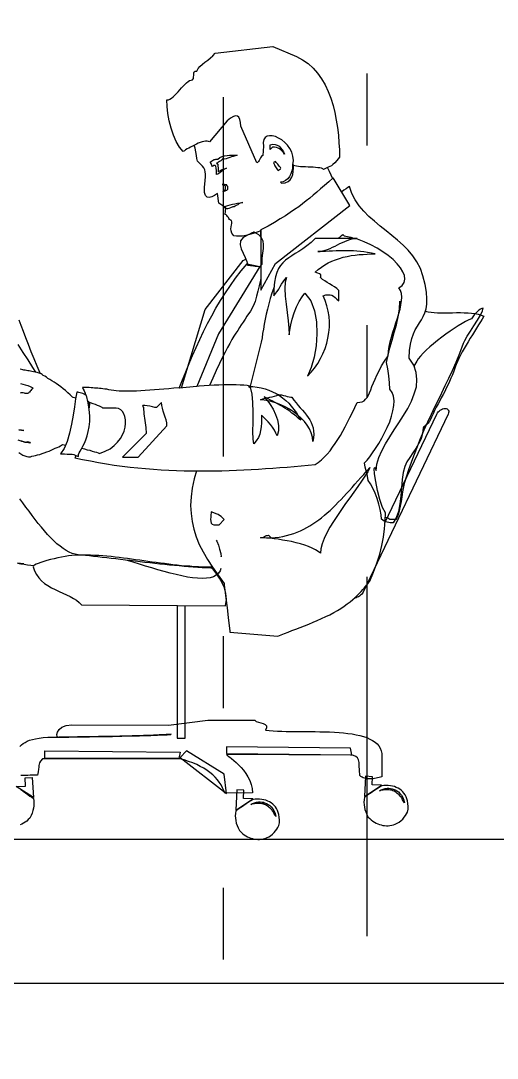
# Model space of a CAD drawing. Header units: inches. Extents: x 21 to 132, y 19 to 196.
# Drawn here: x 92.968 to 93.631, y 51.861 to 53.305 of the extents above; entities that cross this region are included whole.
import ezdxf

# ---------------------------------------------------------------- set-up
doc = ezdxf.new("R2010")
doc.units = ezdxf.units.IN
doc.header["$MEASUREMENT"] = 0
doc.linetypes.add('DIVIDE', pattern=[1.25, 0.5, -0.25, 0, -0.25, 0, -0.25])
for name, color, linetype in [('ax', 40, 'DIVIDE'), ('fur', 253, 'Continuous'), ('inwall', 41, 'Continuous')]:
    doc.layers.add(name, color=color, linetype=linetype)

# ---------------------------------------------------------------- blocks, each defined once
blk = doc.blocks.new('Mann8')
at = {"layer": 'fur', "linetype": 'Continuous'}
for points in [[(175.98, -411.16), (179.26, -412.58), (180.12, -413.02), (180.89, -413.56), (181.59, -414.19), (182.21, -414.9), (182.77, -415.68), (183.26, -416.53), (183.68, -417.44), (184.05, -418.38), (184.36, -419.37), (184.63, -420.38), (184.82, -421.42), (184.99, -422.47), (185.12, -423.52), (185.19, -424.56), (185.24, -425.57), (185.26, -426.57), (184.89, -427.03), (184.59, -427.36), (184.35, -427.61), (184.14, -427.76), (183.93, -427.89), (183.68, -427.99), (183.4, -428.11), (183.03, -428.27), (182.93, -428.18), (182.75, -428.13), (182.52, -428.08), (182.26, -428.04), (181.94, -428.01), (181.61, -427.99), (181.26, -427.97), (180.89, -427.96), (180.52, -427.94), (180.17, -427.94), (179.84, -427.9), (179.54, -427.89), (179.26, -427.85), (179.05, -427.8), (178.88, -427.75), (178.77, -427.66), (178.84, -427.03), (178.79, -426.45), (178.61, -425.89), (178.37, -425.38), (178.04, -424.92), (177.65, -424.52), (177.23, -424.17), (176.79, -423.91), (176.35, -423.71), (175.91, -423.61), (175.53, -423.59), (175.18, -423.66), (174.92, -423.84), (174.72, -424.12), (174.63, -424.52), (174.67, -425.05), (174.58, -426.36), (174.46, -426.4), (174.35, -426.52), (174.25, -426.68), (174.16, -426.85), (174.07, -427.04), (173.97, -427.2), (173.86, -427.32), (173.74, -427.36), (171.55, -422.26), (171.48, -421.73), (171.39, -421.33), (171.25, -421.03), (171.06, -420.86), (170.81, -420.82), (170.5, -420.91), (170.09, -421.15), (169.62, -421.54), (167.18, -424.45), (167.03, -424.38), (166.85, -424.36), (166.64, -424.36), (166.41, -424.4), (166.17, -424.45), (165.9, -424.54), (165.62, -424.64), (165.36, -424.77), (165.08, -424.89), (164.8, -425.03), (164.54, -425.17), (164.29, -425.31), (164.06, -425.43), (163.85, -425.57), (163.68, -425.68), (163.52, -425.78), (162.99, -425.17), (162.54, -424.4), (162.15, -423.52), (161.84, -422.56), (161.57, -421.54), (161.4, -420.52), (161.28, -419.54), (161.24, -418.61), (161.45, -418.58), (161.66, -418.49), (161.89, -418.35), (162.1, -418.17), (162.35, -417.96), (162.57, -417.72), (162.8, -417.47), (163.05, -417.21), (163.27, -416.95), (163.5, -416.7), (163.73, -416.46), (163.98, -416.25), (164.19, -416.07), (164.41, -415.93), (164.62, -415.84), (164.83, -415.81), (164.94, -415.61), (164.97, -415.4), (164.99, -415.21), (164.99, -415.02), (165.01, -414.84), (165.06, -414.72), (165.19, -414.63), (165.41, -414.6), (165.59, -414.26), (165.85, -413.95), (166.19, -413.65), (166.55, -413.35), (166.94, -413.07), (167.31, -412.77), (167.66, -412.46), (167.97, -412.11), (175.98, -411.16)], [(174.32, -436.84), (173.83, -437.02), (173.27, -437.19), (172.74, -437.35), (172.23, -437.48), (171.76, -437.55), (171.32, -437.58), (170.92, -437.56), (170.55, -437.51), (170.3, -437.14), (170.18, -436.83), (170.16, -436.53), (170.2, -436.25), (170.25, -436), (170.3, -435.79), (170.3, -435.58), (170.22, -435.39), (170.09, -435.35), (169.97, -435.27), (169.88, -435.13), (169.8, -434.97), (169.69, -434.83), (169.6, -434.69), (169.48, -434.6), (169.36, -434.57), (169.45, -433.64), (168.46, -433), (168.31, -431.62), (167.88, -431.9), (167.48, -432.09), (167.13, -432.18), (166.83, -432.15), (166.61, -431.92), (166.48, -431.48), (166.47, -430.8), (166.59, -429.83), (166.61, -429.32), (166.62, -428.94), (166.59, -428.6), (166.52, -428.32), (166.39, -428.08), (166.19, -427.82), (165.89, -427.52), (165.5, -427.15), (165.43, -426.78), (165.36, -426.33), (165.27, -425.85), (165.17, -425.34), (165.05, -424.9)], [(175.62, -424.87), (175.98, -424.78), (176.3, -424.8), (176.6, -424.89), (176.86, -425.06), (177.07, -425.29), (177.28, -425.55), (177.46, -425.85), (177.61, -426.15), (177.46, -425.92), (177.3, -425.73), (177.12, -425.55), (176.93, -425.43), (176.72, -425.33), (176.48, -425.24), (176.21, -425.2), (175.93, -425.19), (175.62, -425.5), (175.62, -425.33), (175.62, -425.13), (175.62, -424.98), (175.62, -424.87)], [(167.76, -427.73), (167.6, -427.89), (167.5, -427.73), (167.39, -427.47), (167.29, -427.25), (167.45, -427.13), (167.6, -427.03), (167.73, -426.96), (167.83, -426.92), (167.96, -426.89), (168.06, -426.87), (168.18, -426.87), (168.32, -426.87), (168.6, -426.64), (168.92, -426.48), (169.27, -426.38), (169.62, -426.33), (169.97, -426.29), (170.34, -426.29), (170.69, -426.31), (171.02, -426.31), (170.74, -426.38), (170.46, -426.47), (170.22, -426.55), (169.99, -426.64), (169.74, -426.73), (169.5, -426.8), (169.24, -426.85), (168.95, -426.87), (168.92, -426.9), (168.85, -426.99), (168.73, -427.08), (168.59, -427.17), (168.45, -427.25), (168.32, -427.34), (168.22, -427.39), (168.17, -427.41), (168.32, -427.57), (168.34, -427.82), (168.36, -428.08), (168.38, -428.36), (168.39, -428.6), (168.48, -428.53), (168.6, -428.46), (168.76, -428.39), (168.92, -428.31), (169.1, -428.24), (169.25, -428.18), (169.41, -428.15), (169.52, -428.13), (169.36, -428.2), (169.18, -428.31), (169.01, -428.43), (168.83, -428.57), (168.66, -428.71), (168.48, -428.83), (168.32, -428.94), (168.17, -429.01), (168.15, -428.71), (168.13, -428.41), (168.1, -428.11), (168.08, -427.82), (168.03, -427.76), (167.96, -427.75), (167.87, -427.73), (167.76, -427.73)], [(176.09, -427.34), (176.12, -427.47), (176.2, -427.62), (176.26, -427.76), (176.35, -427.92), (176.44, -428.08), (176.55, -428.22), (176.65, -428.34), (176.74, -428.45), (176.83, -428.38), (176.93, -428.29), (177.04, -428.2), (177.12, -428.13), (177.04, -428.03), (176.95, -427.92), (176.86, -427.82), (176.76, -427.68), (176.67, -427.55), (176.56, -427.43), (176.46, -427.31), (176.34, -427.18), (176.09, -427.34)], [(178.72, -427.73), (178.7, -428.1), (178.61, -428.5), (178.49, -428.89), (178.3, -429.25), (178.07, -429.57), (177.77, -429.81), (177.44, -429.99), (177.05, -430.04), (177.21, -430.2), (177.72, -430.15), (178.11, -429.97), (178.4, -429.71), (178.61, -429.38), (178.75, -428.99), (178.82, -428.55), (178.86, -428.11), (178.88, -427.66), (178.86, -427.66), (178.82, -427.66), (178.77, -427.69), (178.72, -427.73)], [(183.58, -428.04), (183.84, -428.53), (184.31, -429.53), (184.31, -429.52)], [(174.32, -436.7), (174.34, -445.08), (176.35, -441.35), (186.71, -433.29), (184.4, -429.45), (183.77, -429.99), (183.17, -430.5), (182.63, -430.97), (182.12, -431.43), (181.61, -431.87), (181.12, -432.27), (180.63, -432.67), (180.12, -433.08), (179.6, -433.48), (179.02, -433.88), (178.42, -434.28), (177.75, -434.72), (177.02, -435.18), (176.21, -435.65), (175.32, -436.16), (174.32, -436.7)], [(165.38, -470.23), (165.06, -471.34), (164.78, -472.62), (164.62, -473.85), (164.55, -475.03), (164.61, -476.17), (164.75, -477.27), (164.99, -478.36), (165.34, -479.41), (165.76, -480.46), (166.29, -481.51), (166.89, -482.58), (167.59, -483.65), (168.36, -484.75), (169.2, -485.89), (169.24, -486.07), (169.32, -486.82), (169.46, -487.96), (169.62, -489.3), (169.76, -490.63), (169.9, -491.77), (169.99, -492.5), (170.02, -492.68), (176.7, -493.24), (177.14, -493.06), (177.6, -492.87), (178.11, -492.66), (178.65, -492.45), (179.19, -492.24), (179.77, -492.01), (180.37, -491.78), (180.98, -491.54), (181.58, -491.29), (182.17, -491.05), (182.77, -490.79), (183.35, -490.51), (183.93, -490.24), (184.45, -489.94), (184.98, -489.66), (185.45, -489.37), (185.91, -489.05), (186.33, -488.73), (186.73, -488.44), (187.1, -488.14), (187.43, -487.84), (187.75, -487.54), (188.03, -487.26), (188.27, -487), (188.5, -486.75), (188.71, -486.53), (188.89, -486.32), (189.04, -486.12), (189.18, -485.95), (189.31, -485.79), (189.4, -485.67), (189.47, -485.58), (190.01, -484.32), (190.46, -483.05), (190.85, -481.83), (191.15, -480.62), (191.36, -479.44), (191.52, -478.29), (191.6, -477.16), (191.64, -476.08), (191.24, -475.32), (190.89, -474.22), (190.57, -472.96), (190.32, -471.71), (190.15, -470.63), (190.1, -469.91), (190.17, -469.7), (190.36, -470.19), (190.45, -469.29), (190.73, -468.36), (191.13, -467.43), (191.64, -466.47), (192.24, -465.51), (192.88, -464.52), (193.53, -463.54), (194.16, -462.54), (194.76, -461.55), (195.27, -460.55), (195.67, -459.53), (195.95, -458.53), (196.04, -457.53), (195.92, -456.53), (195.58, -455.53), (194.97, -454.55), (195.01, -453.48), (195.13, -452.59), (195.32, -451.82), (195.55, -451.17), (195.81, -450.61), (196.09, -450.11), (196.37, -449.64), (196.65, -449.2), (196.92, -448.75), (197.13, -448.24), (197.3, -447.7), (197.41, -447.05), (197.42, -446.28), (197.35, -445.38), (197.16, -444.31), (196.86, -443.07), (196.51, -442.07), (196.04, -441.16), (195.48, -440.32), (194.83, -439.54), (194.11, -438.81), (193.34, -438.12), (192.55, -437.46), (191.73, -436.81), (190.92, -436.16), (190.11, -435.49), (189.36, -434.81), (188.64, -434.11), (188.01, -433.34), (187.45, -432.51), (186.98, -431.62), (186.64, -430.64), (186.42, -430.8), (186.17, -430.97), (185.87, -431.18), (185.58, -431.41)], [(168.95, -430.36), (169.08, -430.41), (169.18, -430.48), (169.29, -430.53), (169.36, -430.6), (169.36, -431.08), (169.04, -431.39), (169.11, -431.36), (169.22, -431.3), (169.34, -431.27), (169.45, -431.2), (169.57, -431.15), (169.66, -431.08), (169.73, -431.01), (169.74, -430.92), (169.74, -430.76), (169.73, -430.67), (169.67, -430.62), (169.6, -430.57), (169.59, -430.43), (169.5, -430.43), (169.41, -430.41), (169.32, -430.41), (169.25, -430.39), (169.16, -430.38), (169.1, -430.38), (169.02, -430.36), (168.95, -430.36)], [(171.81, -432.9), (171.44, -432.97), (171.08, -433.02), (170.71, -433.11), (170.36, -433.18), (170.01, -433.27), (169.67, -433.36), (169.38, -433.44), (169.11, -433.53), (169.25, -433.6), (169.36, -433.65), (169.46, -433.71), (169.59, -433.72), (169.73, -433.74), (169.9, -433.69), (170.15, -433.6), (170.46, -433.46), (170.6, -433.43), (170.76, -433.36), (170.95, -433.27), (171.15, -433.14), (171.32, -433.04), (171.51, -432.95), (171.67, -432.9), (171.81, -432.9)], [(172.64, -437.33), (171.88, -437.74), (171.51, -438.23), (171.44, -438.77), (171.58, -439.35), (171.85, -439.95), (172.13, -440.53), (172.37, -441.09), (172.48, -441.61), (172.67, -441.61), (172.86, -441.65), (173.09, -441.67), (173.32, -441.7), (173.55, -441.73), (173.78, -441.75), (173.97, -441.79), (174.16, -441.79), (174.48, -441.45), (174.51, -440.65), (174.58, -439.93), (174.67, -439.3), (174.69, -438.74), (174.62, -438.25), (174.41, -437.79), (174.02, -437.39), (173.39, -437), (173.32, -437.02), (173.23, -437.05), (173.13, -437.11), (173, -437.16), (172.9, -437.23), (172.79, -437.28), (172.71, -437.32), (172.64, -437.33)], [(174.32, -437.7), (174.32, -436.7)], [(185.19, -437.88), (185.28, -437.76), (185.54, -437.46), (185.73, -437.35), (185.89, -437.53), (186.84, -437.72), (187.36, -437.88), (187.36, -437.88)], [(148.64, -468.1), (148.43, -468.4), (149.53, -468.64), (150.64, -468.85), (151.74, -469.07), (152.84, -469.26), (153.93, -469.42), (155.04, -469.57), (156.12, -469.7), (157.21, -469.82), (158.28, -469.91), (159.37, -469.99), (160.43, -470.08), (161.5, -470.13), (162.57, -470.17), (163.64, -470.2), (164.69, -470.22), (165.75, -470.24), (166.8, -470.24), (167.83, -470.22), (168.87, -470.2), (169.9, -470.17), (170.94, -470.13), (171.95, -470.1), (172.97, -470.05), (173.99, -469.98), (174.98, -469.92), (175.98, -469.85), (176.98, -469.77), (177.97, -469.7), (178.95, -469.61), (179.93, -469.52), (180.89, -469.43), (181.86, -469.35), (182.31, -469.05), (182.75, -468.7), (183.15, -468.31), (183.56, -467.89), (183.94, -467.43), (184.31, -466.94), (184.68, -466.44), (185.03, -465.87), (185.38, -465.31), (185.71, -464.72), (186.05, -464.09), (186.38, -463.46), (186.71, -462.79), (187.05, -462.12), (187.38, -461.42), (187.71, -460.72), (188.1, -460.69), (188.41, -460.6), (188.68, -460.46), (188.9, -460.27), (189.1, -460), (189.29, -459.7), (189.45, -459.35), (189.62, -458.95), (189.78, -458.51), (189.97, -458), (190.2, -457.48), (190.45, -456.9), (190.76, -456.29), (191.11, -455.62), (191.53, -454.94), (192.04, -454.2), (192.08, -453.57), (192.17, -452.94), (192.31, -452.27), (192.48, -451.6), (192.69, -450.94), (192.9, -450.27), (193.11, -449.61), (193.34, -448.96), (193.53, -448.33), (193.69, -447.71), (193.81, -447.12), (193.9, -446.56), (193.92, -446.05), (193.87, -445.56), (193.74, -445.14), (193.52, -444.75), (193.99, -444.42), (194.27, -444), (194.37, -443.54), (194.3, -443.05), (194.09, -442.51), (193.76, -441.96), (193.29, -441.4), (192.71, -440.82), (192.04, -440.28), (191.29, -439.74), (190.48, -439.23), (189.62, -438.77), (188.71, -438.35), (187.78, -438), (187.41, -437.9), (187.41, -437.9)], [(181.89, -442.59), (182.31, -442.21), (182.75, -441.86), (183.22, -441.56), (183.7, -441.28), (184.21, -441.03), (184.71, -440.84), (185.24, -440.67), (185.78, -440.51), (186.33, -440.39), (186.89, -440.28), (187.45, -440.21), (188.01, -440.14), (188.57, -440.1), (189.12, -440.07), (189.68, -440.05), (190.22, -440.05), (189.69, -439.93), (189.17, -439.82), (188.66, -439.75), (188.17, -439.7), (187.68, -439.65), (187.19, -439.63), (186.71, -439.61), (186.24, -439.61), (185.77, -439.61), (185.29, -439.63), (184.8, -439.63), (184.31, -439.65), (183.82, -439.67), (183.31, -439.68), (182.79, -439.7), (182.26, -439.7), (182.59, -439.68), (182.94, -439.63), (183.28, -439.53), (183.61, -439.42), (183.96, -439.28), (184.29, -439.12), (184.64, -438.97), (184.98, -438.79), (185.31, -438.61), (185.66, -438.46), (185.99, -438.3), (186.35, -438.16), (186.68, -438.05), (187.01, -437.95), (187.36, -437.9), (187.7, -437.88), (181.89, -437.88), (181.3, -438.44), (180.7, -438.91), (180.14, -439.33), (179.61, -439.68), (179.11, -440), (178.63, -440.3), (178.19, -440.6), (177.77, -440.91), (177.4, -441.26), (177.07, -441.65), (176.79, -442.09), (176.55, -442.61), (176.37, -443.24), (176.23, -443.98), (176.14, -444.84), (176.11, -445.86), (176.37, -445.57), (176.6, -445.26), (176.81, -444.93), (177.02, -444.59), (177.21, -444.26), (177.42, -443.93), (177.65, -443.61), (177.91, -443.31), (177.72, -443.98), (177.67, -444.87), (177.72, -445.91), (177.83, -447.03), (177.98, -448.19), (178.12, -449.33), (178.23, -450.38), (178.28, -451.29), (178.33, -450.66), (178.47, -449.92), (178.68, -449.1), (178.96, -448.26), (179.3, -447.42), (179.65, -446.64), (180.05, -446), (180.45, -445.49), (181.26, -446.59), (181.79, -447.96), (182.05, -449.5), (182.12, -451.15), (182, -452.81), (181.72, -454.39), (181.31, -455.85), (180.81, -457.07), (181.33, -456.51), (181.8, -455.92), (182.24, -455.27), (182.63, -454.6), (182.96, -453.92), (183.26, -453.22), (183.49, -452.48), (183.66, -451.74), (183.79, -450.99), (183.86, -450.24), (183.87, -449.48), (183.82, -448.73), (183.7, -447.99), (183.52, -447.26), (183.29, -446.54), (182.98, -445.86), (183.35, -445.75), (183.68, -445.71), (183.96, -445.73), (184.21, -445.8), (184.43, -445.92), (184.66, -446.1), (184.89, -446.33), (185.15, -446.57), (185.15, -445.14), (184.87, -444.87), (184.56, -444.64), (184.22, -444.43), (183.89, -444.22), (183.56, -444.01), (183.22, -443.8), (182.91, -443.58), (182.63, -443.31), (182.65, -443.19), (182.66, -443.1), (182.68, -443.03), (182.66, -442.96), (182.61, -442.89), (182.47, -442.8), (182.24, -442.72), (181.89, -442.59)], [(162.96, -458.7), (163.42, -457.57), (163.89, -456.43), (164.36, -455.29), (164.83, -454.16), (165.33, -453.04), (165.83, -451.94), (166.36, -450.83), (166.9, -449.73), (167.48, -448.64), (168.08, -447.57), (168.71, -446.5), (169.38, -445.45), (170.08, -444.42), (170.81, -443.4), (171.6, -442.4), (172.43, -441.4), (174.18, -441.79), (168.45, -451.18), (165.4, -458.51), (162.96, -458.7)], [(163.26, -458.68), (166.59, -447.78), (171.85, -440.95), (172.23, -440.77)], [(143.04, -456.51), (142.61, -455.83), (141.96, -454.8), (141.26, -453.74), (140.54, -452.64)], [(174.33, -443.45), (174.27, -443.68), (174.07, -444.47), (173.9, -445.22), (173.72, -445.94), (173.51, -446.64), (173.23, -447.33), (172.86, -448.01), (172.39, -448.71), (172.13, -449.13), (171.86, -449.54), (171.6, -449.92), (171.36, -450.29), (171.11, -450.68), (170.85, -451.08), (170.58, -451.5), (170.3, -451.97), (169.99, -452.5), (169.67, -453.08), (169.34, -453.73), (168.95, -454.48), (168.55, -455.3), (168.11, -456.25), (167.62, -457.32), (167.17, -458.35)], [(176.16, -444.66), (176.12, -444.75), (175.86, -445.5), (175.63, -446.24), (175.42, -446.98), (175.23, -447.71), (175.07, -448.43), (174.93, -449.13), (174.79, -449.83), (174.69, -450.5), (174.56, -451.13), (174.48, -451.73), (174.37, -452.31), (172.85, -458.42), (172.41, -458.37), (171.93, -458.32), (171.43, -458.28), (170.88, -458.27), (170.32, -458.25), (169.73, -458.27), (169.1, -458.27), (168.46, -458.3), (167.82, -458.32), (167.13, -458.35), (166.45, -458.41), (165.76, -458.46), (165.41, -458.49), (165.41, -458.48)], [(140.64, -449.22), (140.92, -449.96), (141.24, -450.78), (141.59, -451.68), (141.96, -452.62), (142.34, -453.6), (142.76, -454.6), (143.17, -455.6), (143.57, -456.58), (143.61, -456.67), (143.61, -456.65)], [(197.21, -447.99), (197.37, -448.03), (197.6, -448.08), (198, -448.15), (198.44, -448.2), (198.91, -448.24), (199.42, -448.24), (199.93, -448.24), (200.46, -448.24), (201, -448.22), (201.54, -448.2), (202.09, -448.2), (202.61, -448.22), (203.14, -448.24), (203.63, -448.27), (204.1, -448.34), (204.54, -448.43), (204.96, -448.55), (205.33, -448.71), (205.1, -449.1), (204.86, -449.5), (204.59, -449.92), (204.31, -450.38), (204.03, -450.83), (203.74, -451.31), (203.46, -451.78), (203.16, -452.25), (202.88, -452.73), (202.6, -453.2), (202.33, -453.67), (202.09, -454.13), (201.86, -454.59), (201.67, -455.01), (201.47, -455.41), (201.33, -455.79), (201.16, -456.34), (200.97, -456.85), (200.77, -457.34), (200.56, -457.81), (200.33, -458.28), (200.12, -458.74), (199.9, -459.18), (199.67, -459.62), (199.42, -460.05), (199.2, -460.48), (198.97, -460.91), (198.72, -461.37), (198.49, -461.81), (198.27, -462.28), (198.04, -462.75), (197.81, -463.25), (197.77, -463.35), (197.71, -463.47), (197.58, -463.6), (197.44, -463.74), (197.28, -463.88), (197.14, -464), (197, -464.12), (196.9, -464.23), (196.81, -465.02), (196.6, -465.75), (196.27, -466.45), (195.88, -467.1), (195.46, -467.73), (195.04, -468.36), (194.65, -468.98), (194.34, -469.61), (194.13, -470.45), (193.99, -471.45), (193.88, -472.57), (193.8, -473.71), (193.66, -474.83), (193.46, -475.87), (193.15, -476.76), (192.71, -477.45), (192.53, -477.45), (192.32, -477.45), (192.11, -477.43), (191.9, -477.37), (191.69, -477.32), (191.48, -477.23), (191.27, -477.11), (191.1, -476.95), (191.06, -476.34), (190.94, -475.62), (190.75, -474.87), (190.52, -474.08), (190.24, -473.32), (189.92, -472.62), (189.59, -472.03), (189.24, -471.57), (189.17, -470.98), (189.01, -470.34), (188.83, -469.71), (188.76, -469.12), (189.1, -468.75), (189.47, -468.28), (189.87, -467.73), (190.29, -467.1), (190.71, -466.42), (191.13, -465.7), (191.53, -464.95), (191.9, -464.17), (192.24, -463.39), (192.5, -462.61), (192.69, -461.86), (192.81, -461.14), (192.85, -460.48), (192.76, -459.84), (192.57, -459.3), (192.25, -458.84), (192.22, -457.99), (192.11, -457), (191.97, -456.02), (191.8, -455.16), (192.01, -454.15), (192.27, -453.11), (192.59, -452.04), (192.88, -450.97), (193.18, -449.89), (193.41, -448.8), (193.59, -447.71), (193.64, -446.61), (193.64, -447.1)], [(191.62, -476.67), (191.62, -476.67), (191.97, -476.76), (192.27, -476.95), (193.2, -476.95), (193.43, -476.37), (193.6, -475.78), (193.74, -475.13), (193.87, -474.48), (193.97, -473.82), (194.08, -473.13), (194.2, -472.47), (194.36, -471.82), (194.92, -470.06), (195.46, -468.49), (196, -467.05), (196.51, -465.74), (197.02, -464.52), (197.53, -463.4), (198.04, -462.33), (198.53, -461.32), (199.02, -460.34), (199.49, -459.35), (199.98, -458.35), (200.47, -457.32), (200.97, -456.25), (201.47, -455.09), (201.98, -453.85), (202.49, -452.48), (202.68, -452.1), (203.02, -451.5), (203.47, -450.8), (203.96, -450.03), (204.44, -449.26), (204.86, -448.55), (205.16, -447.98), (205.26, -447.59), (205.07, -447.63), (204.87, -447.71), (204.65, -447.85), (204.44, -448.05), (204.21, -448.27), (204, -448.52), (203.81, -448.78), (203.63, -449.05)], [(203.63, -449.05), (203.24, -449.22), (202.81, -449.45), (202.32, -449.71), (201.79, -450.04), (201.23, -450.4), (200.65, -450.8), (200.05, -451.2), (199.48, -451.64), (198.9, -452.08), (198.34, -452.53), (197.81, -452.99), (197.32, -453.43), (196.9, -453.85), (196.53, -454.25), (196.22, -454.64), (196, -454.97), (195.62, -455.65)], [(167.68, -483.78), (167.34, -483.77), (166.76, -483.74), (166.15, -483.72), (165.54, -483.67), (164.92, -483.63), (164.27, -483.58), (163.63, -483.53), (162.96, -483.46), (162.29, -483.41), (161.61, -483.33), (160.94, -483.27), (160.26, -483.19), (159.56, -483.12), (158.88, -483.04), (158.19, -482.97), (157.51, -482.88), (156.82, -482.81), (156.14, -482.72), (155.47, -482.65), (154.81, -482.56), (154.16, -482.49), (153.51, -482.41), (152.88, -482.34), (152.25, -482.27), (151.65, -482.2), (151.06, -482.13), (150.5, -482.07), (149.93, -482.02), (149.41, -481.97), (148.9, -481.92), (148.48, -481.84), (148.08, -481.72), (147.66, -481.55), (147.23, -481.32), (146.8, -481.04), (146.38, -480.72), (145.95, -480.36), (145.52, -479.95), (145.1, -479.53), (144.66, -479.06), (144.24, -478.58), (143.8, -478.06), (143.36, -477.53), (142.94, -476.99), (142.5, -476.43), (142.08, -475.85), (141.64, -475.27), (141.22, -474.69), (140.8, -474.11)], [(148.57, -460.12), (148.41, -460.07), (148.23, -460.02), (148.11, -459.98), (147.8, -459.65), (147.48, -459.35), (147.15, -459.06), (146.81, -458.79), (146.5, -458.55), (146.17, -458.32), (145.85, -458.09), (145.55, -457.9), (145.25, -457.71), (144.97, -457.53), (144.71, -457.37), (144.48, -457.21), (144.25, -457.07), (144.06, -456.95), (143.9, -456.83), (143.76, -456.71), (143.47, -456.62), (143.19, -456.55), (142.94, -456.48), (142.69, -456.43), (142.48, -456.39), (142.27, -456.36), (142.08, -456.32), (141.89, -456.29), (141.71, -456.27), (141.54, -456.23), (141.36, -456.2), (141.2, -456.16), (141.03, -456.13), (140.85, -456.09)], [(140.87, -458.09), (141.2, -458.16), (141.54, -458.25), (141.89, -458.37), (142.24, -458.49), (142.59, -458.67), (142.5, -458.79), (142.4, -458.92), (142.31, -459.04), (142.22, -459.16), (142.13, -459.27), (142.06, -459.34), (142.01, -459.41), (141.98, -459.42), (141.85, -459.46), (141.76, -459.48), (141.71, -459.48), (141.64, -459.46), (141.55, -459.44), (141.43, -459.42), (141.24, -459.39), (140.98, -459.39), (140.85, -459.41)], [(140.64, -464.52), (141.01, -464.58), (141.33, -464.6), (141.01, -464.58), (140.64, -464.54)], [(140.5, -465.89), (140.94, -466.05), (141.34, -466.15), (141.7, -466.24), (141.99, -466.28), (142.22, -466.26), (142.22, -466.35), (142.22, -466.36), (142.2, -466.33), (142.22, -466.26), (142.05, -466.22), (141.91, -466.21), (141.82, -466.22), (141.73, -466.24), (141.64, -466.26), (141.54, -466.26), (141.4, -466.22), (141.19, -466.15), (141.06, -466.12), (140.91, -466.07)], [(140.66, -467.68), (140.94, -467.87), (141.22, -468.03), (141.5, -468.15), (141.76, -468.24), (142.01, -468.28), (142.26, -468.26), (142.48, -468.19), (142.73, -468.15), (142.99, -468.1), (143.27, -468.01), (143.57, -467.93), (143.89, -467.82), (144.2, -467.72), (144.53, -467.59), (144.85, -467.47), (145.15, -467.35), (145.45, -467.21), (145.73, -467.08), (145.99, -466.96), (146.22, -466.86), (146.43, -466.75), (146.59, -466.65), (146.71, -466.58), (146.94, -466.59), (147.16, -466.63), (147.16, -466.63)], [(162.96, -458.7), (162.94, -458.69), (162.22, -458.74), (161.54, -458.79), (160.84, -458.86), (160.17, -458.92), (159.51, -458.97), (158.86, -459.02), (158.23, -459.06), (157.61, -459.09), (157.03, -459.13), (156.49, -459.14), (155.96, -459.16), (155.47, -459.16), (155.02, -459.16), (154.6, -459.14), (154.21, -459.11), (153.88, -459.06), (153.51, -458.99), (153.18, -458.93), (152.88, -458.88), (152.6, -458.84), (152.34, -458.81), (152.09, -458.78), (151.86, -458.76), (151.63, -458.72), (151.41, -458.7), (151.18, -458.7), (150.95, -458.69), (150.71, -458.67), (150.44, -458.65), (150.14, -458.65), (149.85, -458.64), (149.5, -458.62), (149.62, -458.84), (149.74, -459.11), (149.86, -459.42), (149.95, -459.67), (149.95, -459.67)], [(172.6, -458.48), (173.2, -458.49), (173.79, -458.56), (174.35, -458.67), (174.9, -458.81), (175.44, -458.99), (175.95, -459.21), (176.44, -459.46), (176.91, -459.76), (177.35, -460.07), (177.79, -460.42), (178.19, -460.81), (178.56, -461.23), (178.93, -461.69), (179.26, -462.16), (179.58, -462.67), (179.86, -463.19), (179.58, -462.93), (179.28, -462.67), (178.98, -462.42), (178.65, -462.18), (178.33, -461.93), (178, -461.7), (177.65, -461.49), (177.32, -461.28), (176.98, -461.09), (176.63, -460.9), (176.3, -460.72), (175.98, -460.55), (175.65, -460.37), (175.35, -460.21), (175.06, -460.07), (174.77, -459.93), (175.2, -460.41), (175.62, -460.98), (176.02, -461.65), (176.37, -462.39), (176.62, -463.14), (176.77, -463.91), (176.77, -464.67), (176.6, -465.37), (176.42, -464.96), (176.21, -464.56), (175.93, -464.16), (175.65, -463.79), (175.34, -463.42), (175.02, -463.07), (174.7, -462.75), (174.42, -462.47), (174.42, -463.02), (174.41, -463.54), (174.37, -464.09), (174.28, -464.6), (174.16, -465.1), (173.97, -465.58), (173.69, -466.03), (173.34, -466.45), (173.25, -465.8), (173.21, -464.75), (173.23, -463.46), (173.23, -462.05), (173.21, -460.72), (173.13, -459.56), (172.93, -458.78), (172.6, -458.48)], [(150.06, -459.72), (149.88, -459.63), (149.72, -459.55), (149.55, -459.48), (149.37, -459.41), (149.2, -459.35), (149.02, -459.32), (148.86, -459.28), (148.71, -459.28), (148.55, -460.2), (148.39, -461.3), (148.2, -462.49), (147.99, -463.75), (147.71, -464.98), (147.38, -466.12), (146.97, -467.1), (146.46, -467.86), (147.01, -467.87), (147.39, -467.89), (147.67, -467.89), (147.88, -467.89), (148.08, -467.91), (148.29, -467.96), (148.57, -468.07), (148.97, -468.22), (148.94, -468.1), (148.97, -467.94), (149.06, -467.73), (149.2, -467.49), (149.37, -467.17), (149.57, -466.8), (149.78, -466.38), (149.97, -465.89), (150.16, -465.37), (150.32, -464.75), (150.44, -464.09), (150.53, -463.35), (150.53, -462.56), (150.46, -461.69), (150.32, -460.74), (150.06, -459.72)], [(150.27, -460.53), (150.34, -460.69), (150.48, -460.9), (150.44, -461.37), (150.43, -461.46), (150.43, -461.44)], [(176.83, -459.62), (177, -459.63), (177.21, -459.67), (177.47, -459.74), (177.74, -459.79), (178, -459.86), (178.25, -459.93), (178.47, -459.97), (178.63, -459.98), (178.91, -460.39), (179.21, -460.76), (179.51, -461.11), (179.81, -461.46), (180.1, -461.79), (180.38, -462.12), (180.65, -462.46), (180.91, -462.79), (181.12, -463.14), (181.31, -463.49), (181.47, -463.86), (181.59, -464.26), (181.66, -464.68), (181.68, -465.14), (181.65, -465.61), (181.54, -466.14), (181.49, -465.54), (181.33, -464.95), (181.09, -464.38), (180.77, -463.86), (180.37, -463.35), (179.91, -462.88), (179.4, -462.42), (178.86, -462.02), (178.3, -461.65), (177.7, -461.32), (177.09, -461.02), (176.49, -460.79), (175.9, -460.6), (175.32, -460.46), (174.79, -460.37), (174.28, -460.34), (174.58, -460.21), (174.9, -460.12), (175.23, -460.05), (175.56, -459.98), (175.9, -459.91), (176.23, -459.83), (176.55, -459.74), (176.83, -459.62)], [(149.43, -467.08), (149.78, -467.17), (150.16, -467.28), (150.53, -467.36), (150.86, -467.47), (151.18, -467.56), (151.46, -467.64), (151.71, -467.72), (151.88, -467.79), (152.67, -467.49), (153.34, -467.14), (153.91, -466.72), (154.4, -466.24), (154.79, -465.74), (155.09, -465.21), (155.32, -464.68), (155.44, -464.14), (155.51, -463.63), (155.49, -463.14), (155.42, -462.68), (155.28, -462.3), (155.09, -461.97), (154.84, -461.72), (154.54, -461.55), (154.21, -461.49), (152.32, -461.51), (152.23, -461.42), (152.07, -461.33), (151.86, -461.23), (151.6, -461.11), (151.3, -461), (150.99, -460.88), (150.64, -460.76), (150.29, -460.63), (150.29, -460.6)], [(158, -461.42), (158.05, -462.3), (158.17, -463.23), (158.3, -464.17), (158.35, -465.05), (155.09, -468.31), (157.26, -468.31), (161.26, -463.96), (161.22, -463.56), (161.14, -463.14), (161.03, -462.74), (160.89, -462.33), (160.75, -461.93), (160.65, -461.51), (160.56, -461.11), (160.52, -460.7), (159.8, -461.42), (159.59, -461.39), (159.26, -461.32), (158.88, -461.23), (158.49, -461.16), (158.16, -461.11), (157.91, -461.12), (157.86, -461.21), (158, -461.42)], [(199.93, -461.55), (199.97, -461.55), (200.12, -461.56), (200.25, -461.6), (200.33, -461.69), (200.4, -461.77), (200.46, -461.9), (200.46, -462.02), (200.42, -462.16), (200.37, -462.32), (188.55, -487.1), (188.47, -487.26), (188.34, -487.42), (188.2, -487.54), (188.06, -487.67), (187.91, -487.75), (187.73, -487.82), (187.57, -487.88), (187.4, -487.89), (187.38, -487.89), (187.37, -487.89)], [(191.58, -477.44), (198.79, -462.32), (198.88, -462.16), (199, -462.02), (199.14, -461.9), (199.28, -461.77), (199.44, -461.69), (199.6, -461.6), (199.77, -461.56), (199.93, -461.55)], [(189.5, -469.77), (189.18, -470.34), (188.78, -470.98), (188.33, -471.66), (187.82, -472.4), (187.26, -473.17), (186.68, -473.96), (186.1, -474.76), (185.52, -475.6), (184.96, -476.43), (184.42, -477.25), (183.93, -478.08), (183.51, -478.86), (183.14, -479.64), (182.86, -480.37), (182.68, -481.07), (182.63, -481.7), (182.31, -481.44), (181.93, -481.2), (181.47, -480.97), (180.96, -480.76), (180.42, -480.56), (179.82, -480.39), (179.23, -480.23), (178.6, -480.07), (177.97, -479.95), (177.33, -479.85), (176.74, -479.74), (176.16, -479.67), (175.6, -479.6), (175.11, -479.57), (174.67, -479.53), (174.28, -479.53), (174.42, -479.51), (174.56, -479.48), (174.7, -479.43), (174.83, -479.36), (174.97, -479.29), (175.11, -479.23), (175.23, -479.2), (175.37, -479.18), (175.74, -479.53), (176.3, -479.48), (176.86, -479.43), (177.39, -479.34), (177.91, -479.22), (178.4, -479.09), (178.89, -478.93), (179.37, -478.76), (179.82, -478.57), (180.28, -478.36), (180.72, -478.13), (181.14, -477.88), (181.56, -477.62), (181.96, -477.34), (182.37, -477.04), (182.77, -476.74), (183.17, -476.41), (183.56, -476.08), (183.94, -475.73), (184.33, -475.36), (184.7, -474.99), (185.08, -474.6), (185.47, -474.2), (185.85, -473.8), (186.24, -473.38), (186.63, -472.96), (187.01, -472.52), (187.41, -472.08), (187.82, -471.62), (188.22, -471.17), (188.64, -470.71), (189.06, -470.24), (189.5, -469.77)], [(142.72, -483.45), (142.31, -483.41), (141.85, -483.33), (141.38, -483.27), (140.92, -483.19), (140.47, -483.12)], [(141.33, -483.16), (140.48, -483.09)], [(140.85, -483.09), (141.33, -483.16)], [(167.41, -475.92), (167.39, -476.09), (167.36, -476.36), (167.34, -476.66), (167.32, -476.95), (167.34, -477.25), (167.41, -477.5), (167.53, -477.65), (167.76, -477.73), (168.5, -477.73), (169.22, -477.01), (169.08, -476.87), (168.94, -476.73), (168.78, -476.6), (168.59, -476.46), (168.36, -476.32), (168.1, -476.2), (167.78, -476.06), (167.41, -475.92)], [(168.1, -479.86), (168.18, -480.02), (168.41, -480.55), (168.59, -481.13), (168.73, -481.72), (168.78, -482.2), (168.78, -482.16)], [(142.66, -483.56), (142.83, -484.14), (143.1, -484.67), (143.43, -485.12), (143.82, -485.51), (144.24, -485.88), (144.71, -486.19), (145.22, -486.49), (145.73, -486.75), (146.25, -487), (146.78, -487.23), (147.3, -487.47), (147.8, -487.72), (148.25, -487.98), (148.67, -488.24), (149.04, -488.56), (149.36, -488.89), (169.41, -489.01), (169.52, -488.12), (169.46, -487.28), (169.25, -486.51), (168.95, -485.81), (168.59, -485.16), (168.2, -484.58), (167.82, -484.07), (167.46, -483.63), (166.85, -483.63), (166.24, -483.62), (165.64, -483.58), (165.05, -483.56), (164.45, -483.51), (163.85, -483.48), (163.26, -483.42), (162.66, -483.35), (162.08, -483.28), (161.5, -483.23), (160.93, -483.14), (160.35, -483.07), (159.77, -483), (159.19, -482.91), (158.61, -482.83), (158.05, -482.76), (157.47, -482.67), (156.89, -482.6), (156.33, -482.51), (155.75, -482.44), (155.19, -482.37), (154.62, -482.3), (154.05, -482.23), (153.48, -482.16), (152.9, -482.11), (152.34, -482.07), (151.76, -482.02), (151.18, -481.99), (150.6, -481.97), (150.02, -481.95), (149.43, -481.95), (148.85, -481.95), (148.48, -481.97), (148.04, -482), (147.58, -482.06), (147.09, -482.14), (146.59, -482.23), (146.08, -482.34), (145.55, -482.46), (145.06, -482.58), (144.57, -482.7), (144.13, -482.84), (143.73, -482.97), (143.36, -483.11), (143.06, -483.23), (142.85, -483.35), (142.71, -483.46), (142.66, -483.56)], [(148.65, -481.88), (148.61, -481.96)], [(168.76, -483.83), (168.66, -484.14), (168.43, -484.47), (168.11, -484.75), (167.73, -484.95), (167.27, -485.09), (166.75, -485.18), (166.17, -485.19), (165.52, -485.18), (164.83, -485.11), (164.1, -485), (163.34, -484.84), (162.54, -484.67), (161.71, -484.47), (160.87, -484.25), (160.01, -484), (159.16, -483.74), (158.28, -483.48), (157.42, -483.21), (156.56, -482.93), (155.75, -482.69), (155.75, -482.69)], [(162.7, -488.98), (162.7, -507.42), (163.78, -507.42), (163.78, -488.98), (163.78, -488.98)], [(166.96, -504.93), (173.48, -504.93), (173.69, -505.09), (173.99, -505.2), (174.32, -505.28), (174.63, -505.39), (174.92, -505.51), (175.09, -505.7), (175.11, -505.97), (174.95, -506.32), (175.48, -506.37), (176.04, -506.41), (176.62, -506.44), (177.23, -506.46), (177.86, -506.48), (178.49, -506.48), (179.16, -506.49), (179.82, -506.49), (180.51, -506.49), (181.19, -506.51), (181.87, -506.51), (182.54, -506.53), (183.22, -506.55), (183.89, -506.56), (184.56, -506.6), (185.21, -506.63), (185.82, -506.7), (186.43, -506.77), (187.01, -506.84), (187.57, -506.95), (188.1, -507.07), (188.61, -507.21), (189.06, -507.35), (189.48, -507.54), (189.87, -507.74), (190.2, -507.97), (190.5, -508.23), (190.75, -508.51), (190.92, -508.82), (191.06, -509.18), (191.13, -509.54), (191.13, -509.96), (191.17, -512.79), (190.97, -512.86), (190.78, -512.91), (190.57, -512.96), (190.36, -513.01), (190.15, -513.05), (189.94, -513.07), (189.73, -513.08), (189.52, -513.1), (189.33, -513.08), (189.12, -513.07), (188.92, -513.03), (188.73, -512.98), (188.55, -512.93), (188.4, -512.84), (188.22, -512.75), (188.08, -512.63), (188.05, -511.89), (188.01, -511.28), (187.98, -510.79), (187.91, -510.42), (187.76, -510.14), (187.54, -509.96), (187.22, -509.84), (186.77, -509.81), (169.57, -509.7), (169.55, -509.72), (169.62, -509.79), (169.78, -509.91), (169.99, -510.07), (170.25, -510.26), (170.55, -510.51), (170.88, -510.81), (171.23, -511.12), (171.58, -511.49), (171.92, -511.89), (172.25, -512.33), (172.53, -512.8), (172.79, -513.31), (172.97, -513.86), (173.11, -514.43), (173.14, -515.05), (169.29, -515.08), (169.15, -514.7), (168.99, -514.31), (168.78, -513.93), (168.53, -513.56), (168.27, -513.21), (167.96, -512.86), (167.62, -512.52), (167.24, -512.21), (166.83, -511.91), (166.39, -511.61), (165.9, -511.35), (165.4, -511.1), (164.85, -510.86), (164.27, -510.65), (163.66, -510.46), (163.01, -510.3), (162, -510.3), (143.94, -510.3), (143.69, -510.61), (143.55, -510.84), (143.48, -511.03), (143.45, -511.23), (143.43, -511.45), (143.41, -511.72), (143.36, -512.09), (143.24, -512.58), (143.13, -512.58), (142.97, -512.58), (142.75, -512.58), (142.5, -512.59), (142.22, -512.59), (141.91, -512.61), (141.57, -512.61), (141.24, -512.61), (140.91, -512.63)], [(140.8, -508.56), (141.01, -508.37), (141.26, -508.18), (141.52, -508.02), (141.82, -507.86), (142.15, -507.72), (142.54, -507.6), (142.97, -507.51), (143.48, -507.42), (144.04, -507.35), (144.67, -507.3), (145.39, -507.28), (146.18, -507.26), (146.62, -507.26), (147.09, -507.26), (147.6, -507.26), (148.13, -507.25), (148.69, -507.25), (149.27, -507.25), (149.86, -507.23), (150.48, -507.23), (151.11, -507.21), (151.76, -507.21), (152.39, -507.19), (153.05, -507.18), (153.7, -507.18), (154.33, -507.16), (154.98, -507.14), (155.61, -507.12), (156.23, -507.12), (156.84, -507.11), (157.42, -507.09), (157.98, -507.07), (158.52, -507.05), (159.03, -507.04), (159.51, -507.02), (159.94, -507), (160.35, -506.98), (160.72, -506.97), (161.03, -506.95), (161.29, -506.95), (161.52, -506.93), (161.68, -506.91), (161.78, -506.9), (161.84, -506.88), (161.64, -506.9), (161.43, -506.91), (161.17, -506.93), (160.87, -506.95), (160.54, -506.97), (160.17, -506.98), (159.79, -507.02), (159.37, -507.02), (158.93, -507.04), (158.45, -507.05), (157.98, -507.07), (157.47, -507.09), (156.95, -507.11), (156.4, -507.12), (155.84, -507.14), (155.28, -507.14), (154.7, -507.16), (154.11, -507.18), (153.53, -507.19), (152.93, -507.19), (152.34, -507.21), (151.74, -507.21), (151.14, -507.23), (150.55, -507.23), (149.97, -507.25), (149.39, -507.25), (148.81, -507.25), (148.27, -507.26), (147.73, -507.26), (147.2, -507.26), (146.69, -507.26), (146.2, -507.26), (146.06, -507.34), (145.97, -507.19), (145.94, -506.93), (146.02, -506.6), (146.25, -506.23), (146.64, -505.91), (147.22, -505.67), (148.02, -505.58), (161.47, -505.6), (166.96, -504.93)], [(144.25, -510.26), (144.25, -509.19), (163.08, -509.37), (162.91, -510.26), (144.25, -510.26)], [(169.55, -515.1), (169.2, -512.42), (163.99, -509.19), (163.08, -510.09), (169.55, -515.1)], [(169.55, -509.54), (186.96, -509.72), (186.78, -508.82), (169.55, -508.65), (169.55, -509.54)], [(142.52, -512.89), (142.69, -515.7), (140.28, -514.14), (141.59, -514.08), (141.54, -512.94), (142.52, -512.89)], [(188.89, -512.73), (188.73, -515.54), (191.11, -513.98), (189.8, -513.93), (189.85, -512.79), (188.89, -512.73)], [(140.91, -514.61), (141.24, -514.82), (141.59, -515.05), (141.91, -515.28), (142.2, -515.47), (142.47, -515.64), (142.69, -515.8), (142.75, -516.15), (142.76, -516.49), (142.75, -516.84), (142.69, -517.17), (142.62, -517.5), (142.5, -517.84), (142.36, -518.19), (142.17, -518.55), (141.96, -518.76), (141.75, -518.96), (141.52, -519.12), (141.29, -519.27), (141.06, -519.4), (140.82, -519.5)], [(170.99, -514.63), (170.83, -517.43), (173.21, -515.87), (171.9, -515.82), (171.95, -514.68), (170.99, -514.63)], [(191.13, -514.05), (190.83, -514.24), (190.5, -514.45), (190.17, -514.66), (189.83, -514.89), (189.52, -515.12), (189.22, -515.31), (188.96, -515.49), (188.73, -515.64), (188.68, -515.99), (188.66, -516.33), (188.68, -516.68), (188.73, -517.01), (188.8, -517.35), (188.92, -517.68), (189.06, -518.03), (189.26, -518.4), (189.47, -518.61), (189.68, -518.8), (189.9, -518.96), (190.13, -519.12), (190.36, -519.24), (190.59, -519.34), (190.82, -519.43), (191.06, -519.5), (191.31, -519.57), (191.53, -519.59), (191.78, -519.61), (192.03, -519.61), (192.27, -519.59), (192.52, -519.55), (192.76, -519.48), (193.01, -519.41), (193.3, -519.27), (193.57, -519.1), (193.83, -518.89), (194.06, -518.68), (194.27, -518.43), (194.44, -518.19), (194.58, -517.94), (194.71, -517.7), (194.8, -517.31), (194.8, -516.92), (194.76, -516.52), (194.71, -516.15), (194.64, -515.85), (194.53, -515.57), (194.39, -515.31), (194.23, -515.08), (194.06, -514.87), (193.87, -514.7), (193.66, -514.52), (193.43, -514.38), (193.16, -514.28), (192.9, -514.17), (192.64, -514.1), (192.34, -514.05), (192.04, -514.01), (191.74, -514.01), (191.45, -514.01), (191.13, -514.05)], [(190.83, -514.75), (191.08, -514.61), (191.32, -514.5), (191.6, -514.43), (191.87, -514.4), (192.13, -514.4), (192.36, -514.42), (192.57, -514.45), (192.74, -514.5), (192.99, -514.59), (193.22, -514.73), (193.46, -514.89), (193.67, -515.1), (193.88, -515.36), (194.06, -515.66), (194.2, -516.03), (194.3, -516.43), (194.2, -516.26), (194.11, -516.12), (194.04, -515.98), (193.97, -515.87), (193.92, -515.75), (193.85, -515.66), (193.78, -515.56), (193.71, -515.47), (193.57, -515.33), (193.43, -515.21), (193.29, -515.1), (193.15, -515), (192.99, -514.89), (192.85, -514.82), (192.69, -514.75), (192.53, -514.68), (192.36, -514.65), (192.18, -514.61), (191.99, -514.59), (191.8, -514.59), (191.59, -514.61), (191.34, -514.65), (191.1, -514.68), (190.83, -514.75)], [(173.23, -515.94), (172.93, -516.13), (172.6, -516.35), (172.27, -516.56), (171.93, -516.78), (171.62, -517.01), (171.32, -517.2), (171.06, -517.38), (170.83, -517.54), (170.78, -517.89), (170.76, -518.22), (170.78, -518.57), (170.83, -518.9), (170.9, -519.24), (171.02, -519.57), (171.16, -519.92), (171.36, -520.29), (171.57, -520.5), (171.78, -520.69), (172.01, -520.85), (172.23, -521.01), (172.46, -521.13), (172.69, -521.24), (172.92, -521.32), (173.16, -521.39), (173.41, -521.46), (173.64, -521.48), (173.88, -521.5), (174.13, -521.5), (174.37, -521.48), (174.62, -521.45), (174.86, -521.38), (175.11, -521.31), (175.41, -521.17), (175.67, -520.99), (175.93, -520.78), (176.16, -520.57), (176.37, -520.32), (176.55, -520.08), (176.69, -519.83), (176.81, -519.59), (176.9, -519.2), (176.9, -518.82), (176.86, -518.41), (176.81, -518.05), (176.74, -517.75), (176.63, -517.47), (176.49, -517.2), (176.34, -516.98), (176.16, -516.77), (175.97, -516.59), (175.76, -516.42), (175.53, -516.28), (175.27, -516.17), (175, -516.07), (174.74, -515.99), (174.44, -515.94), (174.14, -515.91), (173.85, -515.91), (173.55, -515.91), (173.23, -515.94)], [(172.93, -516.64), (173.18, -516.5), (173.43, -516.4), (173.71, -516.33), (173.97, -516.29), (174.23, -516.29), (174.46, -516.31), (174.67, -516.35), (174.84, -516.4), (175.09, -516.49), (175.32, -516.63), (175.56, -516.78), (175.77, -516.99), (175.98, -517.26), (176.16, -517.56), (176.3, -517.92), (176.41, -518.33), (176.3, -518.15), (176.21, -518.01), (176.14, -517.87), (176.07, -517.77), (176.02, -517.64), (175.95, -517.56), (175.88, -517.45), (175.81, -517.36), (175.67, -517.22), (175.53, -517.1), (175.39, -516.99), (175.25, -516.89), (175.09, -516.78), (174.95, -516.71), (174.79, -516.64), (174.63, -516.57), (174.46, -516.54), (174.28, -516.5), (174.09, -516.49), (173.9, -516.49), (173.69, -516.5), (173.44, -516.54), (173.2, -516.57), (172.93, -516.64)]]:
    blk.add_lwpolyline(points, dxfattribs=at)

msp = doc.modelspace()

# ---------------------------------------------------------------- linework, layer by layer
at = {"layer": 'ax'}
for p, q in [((93.44941, 59.78144), (93.44941, 47.56601)), ((93.24941, 54.6487), (93.24941, 47.56601))]:
    msp.add_line(p, q, dxfattribs=at)
at = {"layer": 'inwall'}
for p, q in [((93.24941, 52.16601), (91.84941, 52.16601)), ((95.34941, 52.16601), (93.24941, 52.16601)), ((91.84941, 51.96601), (95.29381, 51.96601))]:
    msp.add_line(p, q, dxfattribs=at)

# ---------------------------------------------------------------- block references
at = {"layer": 'inwall', "xscale": 0.01, "yscale": 0.01, "zscale": 0.01}
msp.add_blockref('Mann8', (91.55863, 57.38101), dxfattribs=at)

doc.saveas('drawing.dxf')
